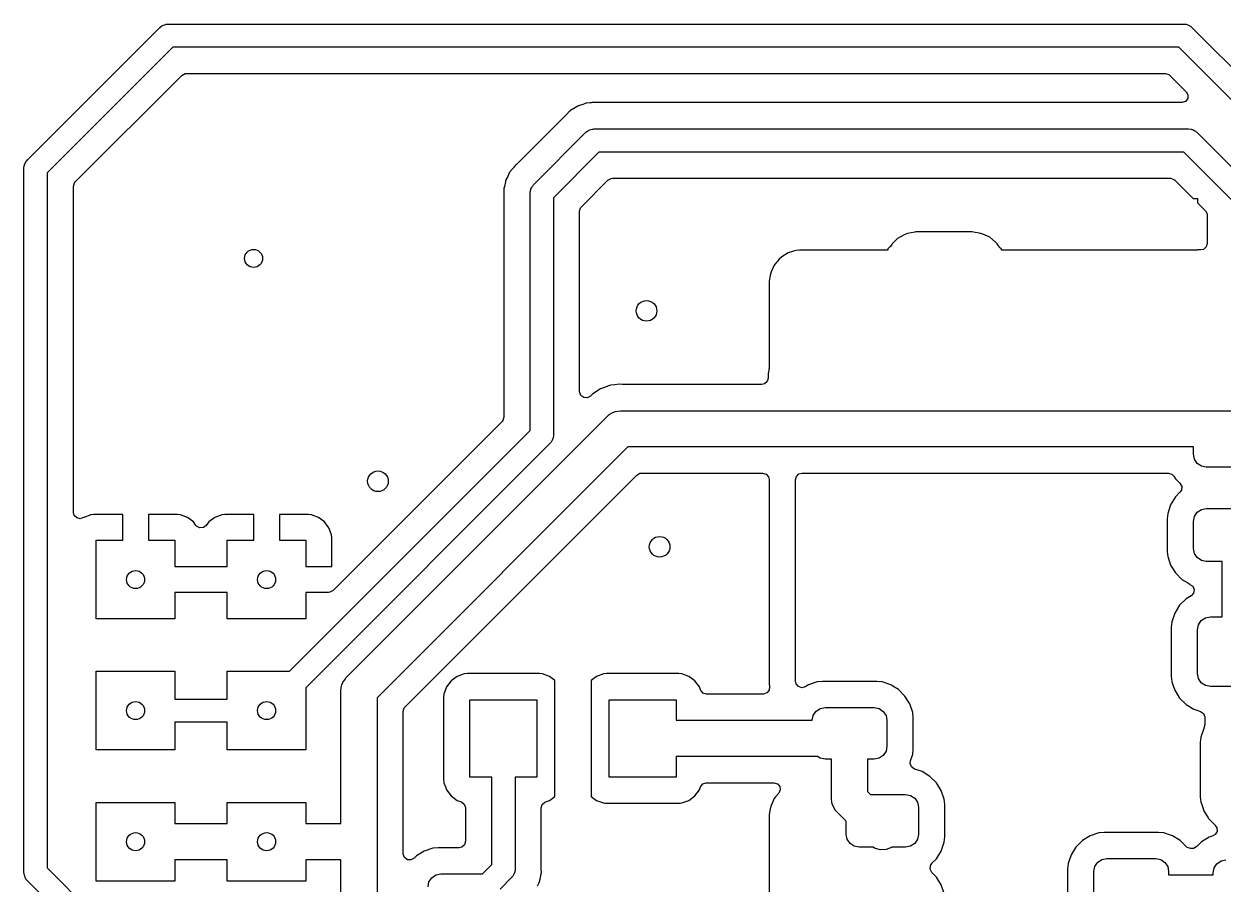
# Model space of a CAD drawing. Extents: x 0.22 to 2.57, y 0.23 to 1.78.
# Drawn here: x 0.225 to 1.141, y 1.122 to 1.779 of the extents above; entities that cross this region are included whole.
import ezdxf

# ---------------------------------------------------------------- set-up
doc = ezdxf.new("R2010")
doc.units = 0
doc.header["$MEASUREMENT"] = 0
doc.layers.add('BLACK', color=7, linetype='CONTINUOUS')

msp = doc.modelspace()

# ---------------------------------------------------------------- linework, layer by layer
at = {"layer": 'BLACK', "linetype": 'CONTINUOUS'}
for p, q in [((0.328498, 1.77626), (0.329937, 1.77743)), ((0.329937, 1.77743), (0.330591, 1.77768)), ((0.330591, 1.77768), (0.331159, 1.77809)), ((0.331159, 1.77809), (0.332293, 1.77833)), ((0.332293, 1.77833), (0.333376, 1.77875)), ((0.333376, 1.77875), (0.334076, 1.77871)), ((0.334076, 1.77871), (0.334762, 1.77886)), ((0.334762, 1.77886), (1.11, 1.77886)), ((1.11, 1.77886), (1.11184, 1.77866)), ((1.11184, 1.77866), (1.11248, 1.77838)), ((1.11248, 1.77838), (1.11317, 1.77827)), ((1.11317, 1.77827), (1.11415, 1.77764)), ((1.11415, 1.77764), (1.11521, 1.77717)), ((1.11521, 1.77717), (1.11568, 1.77665)), ((0.227398, 1.67516), (0.328498, 1.77626)), ((1.11568, 1.77665), (1.11626, 1.77626)), ((1.11626, 1.77626), (1.18874, 1.70378)), ((0.338431, 1.76114), (0.24252, 1.66523)), ((1.10633, 1.76114), (0.338431, 1.76114)), ((1.17362, 1.69385), (1.10633, 1.76114)), ((0.345293, 1.73969), (0.347708, 1.74101)), ((0.347708, 1.74101), (0.348745, 1.74112)), ((0.348745, 1.74112), (1.09602, 1.74112)), ((1.09602, 1.74112), (1.09866, 1.74035)), ((0.263969, 1.65837), (0.345293, 1.73969)), ((1.09866, 1.74035), (1.09947, 1.73969)), ((1.09947, 1.73969), (1.11195, 1.72721)), ((1.11307, 1.72205), (1.11142, 1.71985)), ((1.11195, 1.72721), (1.11327, 1.7248)), ((1.11327, 1.7248), (1.11307, 1.72205)), ((0.644483, 1.71436), (0.641967, 1.71281)), ((0.646951, 1.71598), (0.644483, 1.71436)), ((0.647206, 1.71611), (0.646951, 1.71598)), ((0.647453, 1.71623), (0.647204, 1.71611)), ((0.647204, 1.71611), (0.647206, 1.71611)), ((0.647455, 1.71623), (0.647453, 1.71623)), ((0.647713, 1.71635), (0.647455, 1.71623)), ((0.650518, 1.71728), (0.647713, 1.71635)), ((0.653295, 1.71829), (0.650518, 1.71728)), ((0.653572, 1.71836), (0.653295, 1.71829)), ((0.653842, 1.71842), (0.653571, 1.71836)), ((0.653571, 1.71836), (0.653572, 1.71836)), ((0.654121, 1.71847), (0.653842, 1.71842)), ((0.653842, 1.71842), (0.653842, 1.71842)), ((0.657065, 1.71873), (0.654121, 1.71847)), ((0.657692, 1.7188), (0.657065, 1.71873)), ((0.658318, 1.71888), (0.657692, 1.7188)), ((0.658633, 1.71888), (0.658318, 1.71888)), ((0.658845, 1.71889), (0.658633, 1.71888)), ((0.659232, 1.71892), (0.658845, 1.71889)), ((0.660845, 1.71906), (0.659232, 1.71892)), ((0.661752, 1.71893), (0.660845, 1.71906)), ((0.662459, 1.71888), (0.661752, 1.71893)), ((1.1085, 1.71888), (0.662459, 1.71888)), ((1.10884, 1.71889), (1.1085, 1.71888)), ((1.11142, 1.71985), (1.10884, 1.71889)), ((0.639284, 1.71012), (0.601319, 1.67216)), ((0.641311, 1.71227), (0.639284, 1.71012)), ((0.641529, 1.71246), (0.641311, 1.71227)), ((0.641742, 1.71263), (0.641527, 1.71246)), ((0.641527, 1.71246), (0.641529, 1.71246)), ((0.641744, 1.71263), (0.641742, 1.71263)), ((0.641967, 1.71281), (0.641744, 1.71263)), ((0.613736, 1.65626), (0.653736, 1.69626)), ((0.653736, 1.69626), (0.655175, 1.69743)), ((0.655175, 1.69743), (0.65583, 1.69768)), ((0.65583, 1.69768), (0.656397, 1.69809)), ((0.656397, 1.69809), (0.657531, 1.69833)), ((0.657531, 1.69833), (0.658614, 1.69875)), ((0.658614, 1.69875), (0.659314, 1.69871)), ((0.659314, 1.69871), (0.66, 1.69886)), ((0.66, 1.69886), (1.11381, 1.69886)), ((1.11381, 1.69886), (1.11565, 1.69866)), ((1.11565, 1.69866), (1.11629, 1.69838)), ((1.11629, 1.69838), (1.11698, 1.69827)), ((1.11698, 1.69827), (1.11796, 1.69764)), ((1.11796, 1.69764), (1.11902, 1.69717)), ((1.11902, 1.69717), (1.11949, 1.69665)), ((1.11949, 1.69665), (1.12007, 1.69626)), ((1.12007, 1.69626), (1.16315, 1.65318)), ((0.663669, 1.68114), (0.628858, 1.64633)), ((1.11014, 1.68114), (0.663669, 1.68114)), ((1.14803, 1.64325), (1.11014, 1.68114)), ((0.224803, 1.6689), (0.224997, 1.67074)), ((0.224803, 1.13134), (0.224803, 1.6689)), ((0.224997, 1.67074), (0.225282, 1.67138)), ((0.225282, 1.67138), (0.225391, 1.67207)), ((0.225391, 1.67207), (0.226023, 1.67305)), ((0.226023, 1.67305), (0.226495, 1.67411)), ((0.226495, 1.67411), (0.227016, 1.67458)), ((0.227016, 1.67458), (0.227398, 1.67516)), ((0.597608, 1.66824), (0.595709, 1.66598)), ((0.598391, 1.66923), (0.597608, 1.66824)), ((0.598614, 1.66945), (0.598391, 1.66923)), ((0.598757, 1.66961), (0.598614, 1.66945)), ((0.600048, 1.67115), (0.598757, 1.66961)), ((0.600783, 1.6717), (0.600048, 1.67115)), ((0.601319, 1.67216), (0.600783, 1.6717)), ((0.24252, 1.66523), (0.24252, 1.13501)), ((0.263314, 1.65756), (0.263969, 1.65837)), ((0.592241, 1.65837), (0.591804, 1.65625)), ((0.592401, 1.65915), (0.592241, 1.65837)), ((0.592491, 1.65941), (0.592401, 1.65915)), ((0.592579, 1.65968), (0.592487, 1.65942)), ((0.592487, 1.65942), (0.592491, 1.65941)), ((0.592582, 1.65968), (0.592579, 1.65968)), ((0.592679, 1.65994), (0.592582, 1.65968)), ((0.594005, 1.66258), (0.592679, 1.65994)), ((0.595254, 1.66526), (0.594005, 1.66258)), ((0.595403, 1.66551), (0.595254, 1.66526)), ((0.59555, 1.66574), (0.595401, 1.66551)), ((0.595401, 1.66551), (0.595403, 1.66551)), ((0.595552, 1.66574), (0.59555, 1.66574)), ((0.595709, 1.66598), (0.595552, 1.66574)), ((0.650308, 1.63947), (0.670532, 1.65969)), ((0.670532, 1.65969), (0.672946, 1.66101)), ((0.672946, 1.66101), (0.673984, 1.66112)), ((0.673984, 1.66112), (1.09983, 1.66112)), ((1.09983, 1.66112), (1.10247, 1.66035)), ((1.10247, 1.66035), (1.10328, 1.65969)), ((1.10328, 1.65969), (1.1173, 1.64567)), ((0.262539, 1.65492), (0.263314, 1.65756)), ((0.262539, 1.40627), (0.262539, 1.65492)), ((0.591061, 1.65282), (0.591036, 1.65253)), ((0.591036, 1.65253), (0.591122, 1.64958)), ((0.591086, 1.65309), (0.591058, 1.65282)), ((0.591058, 1.65282), (0.591061, 1.65282)), ((0.591089, 1.65309), (0.591086, 1.65309)), ((0.591122, 1.65338), (0.591089, 1.65309)), ((0.591487, 1.65492), (0.591122, 1.65338)), ((0.591122, 1.64958), (0.591122, 1.47898)), ((0.591804, 1.65625), (0.591487, 1.65492)), ((0.611142, 1.65), (0.611335, 1.65184)), ((0.611142, 1.46867), (0.611142, 1.65)), ((0.611335, 1.65184), (0.61162, 1.65248)), ((0.61162, 1.65248), (0.61173, 1.65317)), ((0.61173, 1.65317), (0.612362, 1.65415)), ((0.612362, 1.65415), (0.612834, 1.65521)), ((0.612834, 1.65521), (0.613354, 1.65568)), ((0.613354, 1.65568), (0.613736, 1.65626)), ((0.628858, 1.64633), (0.628858, 1.465)), ((1.1173, 1.64567), (1.12047, 1.64567)), ((1.12047, 1.64567), (1.12047, 1.6425)), ((1.12047, 1.6425), (1.12658, 1.63639)), ((0.648878, 1.63602), (0.649653, 1.63866)), ((0.648878, 1.49846), (0.648878, 1.63602)), ((0.649653, 1.63866), (0.650308, 1.63947)), ((1.12658, 1.63639), (1.1279, 1.63397)), ((1.1279, 1.63397), (1.12801, 1.63294)), ((1.12801, 1.63294), (1.12801, 1.61138)), ((0.891618, 1.61521), (0.887549, 1.61114)), ((0.896668, 1.61797), (0.891618, 1.61521)), ((0.891618, 1.61521), (0.891618, 1.61521)), ((0.899246, 1.61893), (0.896668, 1.61797)), ((0.904868, 1.62015), (0.899246, 1.61893)), ((0.904869, 1.62015), (0.904868, 1.62015)), ((0.904868, 1.62015), (0.904868, 1.62015)), ((0.905589, 1.62019), (0.904869, 1.62015)), ((0.904869, 1.62015), (0.904869, 1.62015)), ((0.906298, 1.62022), (0.905589, 1.62019)), ((0.948459, 1.62022), (0.906298, 1.62022)), ((0.906298, 1.62022), (0.906298, 1.62022)), ((0.950737, 1.61989), (0.948459, 1.62022)), ((0.954155, 1.6194), (0.950737, 1.61989)), ((0.956794, 1.61862), (0.954155, 1.6194)), ((0.954155, 1.6194), (0.954155, 1.6194)), ((0.962028, 1.61623), (0.956794, 1.61862)), ((0.962029, 1.61623), (0.962028, 1.61623)), ((0.966377, 1.61246), (0.962029, 1.61623)), ((0.967523, 1.61114), (0.966377, 1.61246)), ((0.966377, 1.61246), (0.966377, 1.61246)), ((0.808176, 1.60423), (0.803335, 1.60112)), ((0.812277, 1.60559), (0.808176, 1.60423)), ((0.808176, 1.60423), (0.808176, 1.60423)), ((0.814305, 1.60603), (0.812277, 1.60559)), ((0.816771, 1.6063), (0.814305, 1.60603)), ((0.814305, 1.60603), (0.814305, 1.60603)), ((0.884252, 1.6063), (0.816771, 1.6063)), ((0.885741, 1.60883), (0.884252, 1.60734)), ((0.884252, 1.60734), (0.884252, 1.6063)), ((0.885801, 1.60879), (0.885741, 1.60883)), ((0.885899, 1.60894), (0.885801, 1.60879)), ((0.8859, 1.60894), (0.885899, 1.60894)), ((0.885901, 1.60894), (0.8859, 1.60894)), ((0.887176, 1.61064), (0.885901, 1.60894)), ((0.887549, 1.61114), (0.887176, 1.61064)), ((0.887549, 1.61114), (0.887549, 1.61114)), ((0.968179, 1.61039), (0.967523, 1.61114)), ((0.968891, 1.60928), (0.968179, 1.61039)), ((0.96899, 1.60913), (0.968891, 1.60928)), ((0.969299, 1.60872), (0.96899, 1.60913)), ((0.969387, 1.6086), (0.969299, 1.60872)), ((0.9695, 1.60845), (0.969387, 1.6086)), ((0.970769, 1.60727), (0.9695, 1.60845)), ((0.970866, 1.60724), (0.970769, 1.60727)), ((0.970866, 1.6063), (0.970866, 1.60724)), ((1.12047, 1.6063), (0.970866, 1.6063)), ((1.12313, 1.6065), (1.12047, 1.6065)), ((1.12047, 1.6065), (1.12047, 1.6063)), ((1.12516, 1.60694), (1.12313, 1.6065)), ((1.12724, 1.60874), (1.12516, 1.60694)), ((1.12801, 1.61138), (1.12724, 1.60874)), ((0.797488, 1.59497), (0.795098, 1.58973)), ((0.801256, 1.59932), (0.797488, 1.59497)), ((0.797488, 1.59497), (0.797488, 1.59497)), ((0.801257, 1.59932), (0.801256, 1.59932)), ((0.803335, 1.60112), (0.801257, 1.59932)), ((0.803335, 1.60112), (0.803335, 1.60112)), ((0.794122, 1.5857), (0.793701, 1.58277)), ((0.794323, 1.58709), (0.794122, 1.5857)), ((0.795098, 1.58973), (0.794323, 1.58709)), ((0.794323, 1.58709), (0.794323, 1.58709)), ((0.793701, 1.58277), (0.793701, 1.51575)), ((0.793222, 1.51438), (0.792799, 1.51225)), ((0.792799, 1.51225), (0.792799, 1.50957)), ((0.793352, 1.51489), (0.793222, 1.51438)), ((0.79346, 1.51575), (0.793352, 1.51489)), ((0.793701, 1.51575), (0.79346, 1.51575)), ((0.671795, 1.50299), (0.668774, 1.50188)), ((0.671804, 1.503), (0.671795, 1.50299)), ((0.67268, 1.5032), (0.671804, 1.503)), ((0.672691, 1.5032), (0.67268, 1.5032)), ((0.675891, 1.50355), (0.672691, 1.5032)), ((0.679079, 1.50399), (0.675891, 1.50355)), ((0.681275, 1.50381), (0.679079, 1.50399)), ((0.681473, 1.5038), (0.681275, 1.50381)), ((0.787917, 1.5038), (0.681473, 1.5038)), ((0.789945, 1.50424), (0.787917, 1.5038)), ((0.792024, 1.50604), (0.789945, 1.50424)), ((0.792799, 1.50868), (0.792024, 1.50604)), ((0.792799, 1.50957), (0.792799, 1.50868)), ((0.64889, 1.49812), (0.648878, 1.49846)), ((0.649852, 1.49554), (0.64889, 1.49812)), ((0.652054, 1.49389), (0.649852, 1.49554)), ((0.654797, 1.49369), (0.652054, 1.49389)), ((0.657212, 1.49501), (0.654797, 1.49369)), ((0.658699, 1.4965), (0.657212, 1.49501)), ((0.658705, 1.4965), (0.658699, 1.4965)), ((0.659419, 1.49706), (0.658705, 1.4965)), ((0.659425, 1.49707), (0.659419, 1.49706)), ((0.662183, 1.49873), (0.659425, 1.49707)), ((0.664894, 1.50046), (0.662183, 1.49873)), ((0.664902, 1.50046), (0.664894, 1.50046)), ((0.66572, 1.50085), (0.664902, 1.50046)), ((0.665724, 1.50086), (0.66572, 1.50085)), ((0.668774, 1.50188), (0.665724, 1.50086)), ((0.589692, 1.47553), (0.460748, 1.34659)), ((0.470733, 1.28022), (0.670256, 1.47974)), ((0.590347, 1.47634), (0.589692, 1.47553)), ((0.591122, 1.47898), (0.590347, 1.47634)), ((0.670256, 1.47974), (0.671343, 1.48066)), ((0.671343, 1.48066), (0.671536, 1.48087)), ((0.671536, 1.48087), (0.671688, 1.48096)), ((0.671688, 1.48096), (0.671993, 1.48121)), ((0.671993, 1.48121), (0.673778, 1.48209)), ((0.673778, 1.48209), (0.675526, 1.48303)), ((0.675526, 1.48303), (0.67581, 1.48308)), ((0.67581, 1.48308), (0.676068, 1.48321)), ((0.676068, 1.48321), (0.67804, 1.48345)), ((0.67804, 1.48345), (0.68, 1.48378)), ((0.68, 1.48378), (0.99, 1.48378)), ((0.99, 1.48378), (1.15, 1.48378)), ((0.427473, 1.285), (0.611142, 1.46867)), ((0.626264, 1.45874), (0.44, 1.27247)), ((0.626646, 1.45932), (0.626264, 1.45874)), ((0.627166, 1.45979), (0.626646, 1.45932)), ((0.627638, 1.46085), (0.627166, 1.45979)), ((0.62827, 1.46183), (0.627638, 1.46085)), ((0.62838, 1.46252), (0.62827, 1.46183)), ((0.628665, 1.46316), (0.62838, 1.46252)), ((0.628858, 1.465), (0.628665, 1.46316)), ((0.685708, 1.45622), (0.494256, 1.26477)), ((0.99, 1.45622), (0.685708, 1.45622)), ((1.11744, 1.45622), (0.99, 1.45622)), ((1.11744, 1.45059), (1.11744, 1.45622)), ((1.11819, 1.44682), (1.11744, 1.45059)), ((1.12032, 1.44363), (1.11819, 1.44682)), ((1.12352, 1.4415), (1.12032, 1.44363)), ((1.12728, 1.44075), (1.12352, 1.4415)), ((1.15976, 1.44075), (1.12728, 1.44075)), ((0.515705, 1.25791), (0.69257, 1.43477)), ((0.69257, 1.43477), (0.694984, 1.43609)), ((0.694984, 1.43609), (0.696022, 1.4362)), ((0.696022, 1.4362), (0.788622, 1.4362)), ((0.788622, 1.4362), (0.791261, 1.43543)), ((0.791261, 1.43543), (0.793063, 1.43335)), ((0.793063, 1.43335), (0.793504, 1.43132)), ((0.793504, 1.43132), (0.793504, 1.42913)), ((0.793504, 1.42913), (0.793701, 1.42913)), ((0.793701, 1.42913), (0.793701, 1.27953)), ((0.81372, 1.43106), (0.81372, 1.43118)), ((0.81372, 1.43118), (0.813749, 1.43118)), ((0.81372, 1.43105), (0.81372, 1.43106)), ((0.81372, 1.43106), (0.81372, 1.43106)), ((0.81372, 1.27761), (0.81372, 1.43105)), ((0.81372, 1.43105), (0.81372, 1.43105)), ((0.813749, 1.43118), (0.814352, 1.43373)), ((0.814352, 1.43373), (0.816332, 1.43564)), ((0.816332, 1.43564), (0.818595, 1.4362)), ((0.818595, 1.4362), (0.986324, 1.4362)), ((0.986324, 1.4362), (1.09835, 1.4362)), ((1.09835, 1.4362), (1.10099, 1.43543)), ((1.10099, 1.43543), (1.1025, 1.43388)), ((1.1025, 1.43388), (1.1037, 1.43194)), ((1.1037, 1.43194), (1.1037, 1.43194)), ((1.1037, 1.43194), (1.10719, 1.42845)), ((1.10719, 1.42155), (1.1037, 1.41806)), ((1.10719, 1.42845), (1.10851, 1.42604)), ((1.10831, 1.42329), (1.10719, 1.42155)), ((1.10851, 1.42604), (1.10831, 1.42329)), ((1.10003, 1.41212), (1.09784, 1.40549)), ((1.1037, 1.41806), (1.10003, 1.41212)), ((1.10003, 1.41212), (1.10003, 1.41212)), ((0.263136, 1.40393), (0.262539, 1.40627)), ((0.265081, 1.40199), (0.263136, 1.40393)), ((0.267769, 1.4014), (0.265081, 1.40199)), ((0.270159, 1.40229), (0.267769, 1.4014)), ((0.270163, 1.40229), (0.270159, 1.40229)), ((0.270204, 1.40231), (0.270163, 1.40229)), ((0.270347, 1.40236), (0.270204, 1.40231)), ((0.270469, 1.40245), (0.270347, 1.40236)), ((0.275772, 1.40443), (0.270469, 1.40245)), ((0.270469, 1.40245), (0.270469, 1.40245)), ((0.275773, 1.40443), (0.275772, 1.40443)), ((0.278116, 1.40469), (0.275773, 1.40443)), ((0.300157, 1.40469), (0.278116, 1.40469)), ((0.300157, 1.385), (0.300157, 1.40469)), ((0.341884, 1.40469), (0.319843, 1.40469)), ((0.319843, 1.40469), (0.319843, 1.385)), ((0.344227, 1.40443), (0.341884, 1.40469)), ((0.344228, 1.40443), (0.344227, 1.40443)), ((0.349531, 1.40245), (0.344228, 1.40443)), ((0.354062, 1.39906), (0.349531, 1.40245)), ((0.349531, 1.40245), (0.349531, 1.40245)), ((0.370469, 1.40245), (0.365937, 1.39906)), ((0.375772, 1.40443), (0.370469, 1.40245)), ((0.370469, 1.40245), (0.370469, 1.40245)), ((0.375773, 1.40443), (0.375772, 1.40443)), ((0.378116, 1.40469), (0.375773, 1.40443)), ((0.400157, 1.40469), (0.378116, 1.40469)), ((0.400157, 1.385), (0.400157, 1.40469)), ((0.441884, 1.40469), (0.419843, 1.40469)), ((0.419843, 1.40469), (0.419843, 1.385)), ((0.444227, 1.40443), (0.441884, 1.40469)), ((0.444228, 1.40443), (0.444227, 1.40443)), ((0.449531, 1.40245), (0.444228, 1.40443)), ((0.454062, 1.39906), (0.449531, 1.40245)), ((0.449531, 1.40245), (0.449531, 1.40245)), ((1.09784, 1.40549), (1.09742, 1.4014)), ((1.11744, 1.39941), (1.11819, 1.40318)), ((1.11819, 1.40318), (1.12032, 1.40637)), ((1.12032, 1.40637), (1.12352, 1.4085)), ((1.12352, 1.4085), (1.12728, 1.40925)), ((1.12728, 1.40925), (1.16272, 1.40925)), ((0.356092, 1.39635), (0.354062, 1.39906)), ((0.356548, 1.39583), (0.356092, 1.39635)), ((0.358962, 1.39451), (0.356548, 1.39583)), ((0.361706, 1.3947), (0.358962, 1.39451)), ((0.363908, 1.39635), (0.361706, 1.3947)), ((0.365937, 1.39906), (0.363908, 1.39635)), ((0.454063, 1.39906), (0.454062, 1.39906)), ((0.457455, 1.39453), (0.454063, 1.39906)), ((0.459433, 1.38923), (0.457455, 1.39453)), ((0.457455, 1.39453), (0.457455, 1.39453)), ((1.09742, 1.4014), (1.09742, 1.37675)), ((1.11744, 1.37874), (1.11744, 1.39941)), ((0.28, 1.325), (0.28, 1.385)), ((0.28, 1.385), (0.300157, 1.385)), ((0.319843, 1.385), (0.34, 1.385)), ((0.34, 1.385), (0.34, 1.36484)), ((0.38, 1.36484), (0.38, 1.385)), ((0.38, 1.385), (0.400157, 1.385)), ((0.419843, 1.385), (0.44, 1.385)), ((0.44, 1.385), (0.44, 1.36484)), ((0.459685, 1.38688), (0.459433, 1.38923)), ((0.459433, 1.38923), (0.459433, 1.38923)), ((0.459685, 1.36484), (0.459685, 1.38688)), ((0.459685, 1.38688), (0.459685, 1.38688)), ((1.09742, 1.37675), (1.09742, 1.37675)), ((1.09742, 1.37675), (1.0977, 1.37401)), ((1.0977, 1.37401), (1.09784, 1.37266)), ((1.11819, 1.37497), (1.11744, 1.37874)), ((1.12032, 1.37178), (1.11819, 1.37497)), ((0.34, 1.36484), (0.38, 1.36484)), ((0.44, 1.36484), (0.459685, 1.36484)), ((1.09784, 1.37266), (1.10003, 1.36603)), ((1.10003, 1.36603), (1.1037, 1.36009)), ((1.12352, 1.36965), (1.12032, 1.37178)), ((1.12728, 1.3689), (1.12352, 1.36965)), ((1.13929, 1.3689), (1.12728, 1.3689)), ((1.13929, 1.32657), (1.13929, 1.3689)), ((1.1037, 1.36009), (1.10864, 1.35516)), ((0.460748, 1.34659), (0.458333, 1.34527)), ((1.10864, 1.35516), (1.11311, 1.3524)), ((1.11311, 1.3524), (1.11458, 1.35149)), ((1.11458, 1.35149), (1.11461, 1.35148)), ((1.11461, 1.35148), (1.11463, 1.35147)), ((1.11463, 1.35147), (1.11484, 1.35137)), ((1.11484, 1.35137), (1.11482, 1.35134)), ((1.11482, 1.35134), (1.11687, 1.34992)), ((1.11687, 1.34992), (1.11793, 1.34738)), ((1.11793, 1.34738), (1.11744, 1.34467)), ((0.38, 1.34516), (0.34, 1.34516)), ((0.34, 1.34516), (0.34, 1.325)), ((0.38, 1.325), (0.38, 1.34516)), ((0.457296, 1.34516), (0.44, 1.34516)), ((0.44, 1.34516), (0.44, 1.325)), ((0.458333, 1.34527), (0.457296, 1.34516)), ((1.11179, 1.34032), (1.10685, 1.33538)), ((1.11564, 1.34269), (1.11179, 1.34032)), ((1.11179, 1.34032), (1.11179, 1.34032)), ((1.11744, 1.34467), (1.11564, 1.34269)), ((1.10318, 1.32944), (1.10099, 1.32281)), ((1.10685, 1.33538), (1.10318, 1.32944)), ((1.10318, 1.32944), (1.10318, 1.32944)), ((0.34, 1.325), (0.28, 1.325)), ((0.44, 1.325), (0.38, 1.325)), ((1.10099, 1.32281), (1.10057, 1.31872)), ((1.12059, 1.31673), (1.12134, 1.3205)), ((1.12134, 1.3205), (1.12347, 1.32369)), ((1.12347, 1.32369), (1.12667, 1.32583)), ((1.12667, 1.32583), (1.13043, 1.32657)), ((1.13043, 1.32657), (1.13929, 1.32657)), ((1.10057, 1.31872), (1.10057, 1.28128)), ((1.12059, 1.28327), (1.12059, 1.31673)), ((0.28, 1.225), (0.28, 1.285)), ((0.28, 1.285), (0.34, 1.285)), ((0.34, 1.285), (0.34, 1.26386)), ((0.38, 1.26386), (0.38, 1.285)), ((0.38, 1.285), (0.427473, 1.285)), ((0.560858, 1.28311), (0.555464, 1.2811)), ((0.563242, 1.28337), (0.560858, 1.28311)), ((0.560858, 1.28311), (0.560858, 1.28311)), ((0.563243, 1.28337), (0.563242, 1.28337)), ((0.618253, 1.28337), (0.563243, 1.28337)), ((0.618254, 1.28337), (0.618253, 1.28337)), ((0.620638, 1.28311), (0.618254, 1.28337)), ((0.625938, 1.28113), (0.620638, 1.28311)), ((0.667157, 1.28311), (0.661764, 1.2811)), ((0.669541, 1.28337), (0.667157, 1.28311)), ((0.667157, 1.28311), (0.667157, 1.28311)), ((0.669542, 1.28337), (0.669541, 1.28337)), ((0.724553, 1.28337), (0.669542, 1.28337)), ((0.726937, 1.28311), (0.724553, 1.28337)), ((0.724553, 1.28337), (0.724553, 1.28337)), ((0.732237, 1.28113), (0.726937, 1.28311)), ((1.12134, 1.2795), (1.12059, 1.28327)), ((0.466885, 1.27274), (0.46753, 1.27462)), ((0.46753, 1.27462), (0.468097, 1.27653)), ((0.468097, 1.27653), (0.468264, 1.27676)), ((0.468264, 1.27676), (0.468358, 1.27703)), ((0.468358, 1.27703), (0.469578, 1.2786)), ((0.469578, 1.2786), (0.470733, 1.28022)), ((0.550856, 1.27765), (0.547406, 1.27304)), ((0.555464, 1.2811), (0.550856, 1.27765)), ((0.626032, 1.2811), (0.625938, 1.28113)), ((0.630118, 1.27804), (0.626032, 1.2811)), ((0.630118, 1.1896), (0.630118, 1.27804)), ((0.661764, 1.2811), (0.657677, 1.27804)), ((0.657677, 1.27804), (0.657677, 1.1896)), ((0.732331, 1.2811), (0.732237, 1.28113)), ((0.736939, 1.27765), (0.732331, 1.2811)), ((0.740389, 1.27304), (0.736939, 1.27765)), ((0.793701, 1.27953), (0.793504, 1.27953)), ((0.793504, 1.27953), (0.793504, 1.27653)), ((0.793504, 1.27653), (0.793525, 1.2765)), ((0.793525, 1.2765), (0.793624, 1.27581)), ((0.793645, 1.27551), (0.793596, 1.27528)), ((0.793596, 1.27528), (0.793681, 1.27481)), ((0.793624, 1.27581), (0.793645, 1.27551)), ((0.793942, 1.27337), (0.793647, 1.27063)), ((0.793681, 1.27481), (0.793701, 1.27465)), ((0.793701, 1.27465), (0.793719, 1.27455)), ((0.793719, 1.27455), (0.793756, 1.2744)), ((0.793756, 1.2744), (0.793815, 1.27407)), ((0.793815, 1.27407), (0.793816, 1.27406)), ((0.793816, 1.27406), (0.79383, 1.27399)), ((0.79383, 1.27399), (0.793942, 1.27337)), ((0.81372, 1.2776), (0.81372, 1.27761)), ((0.81372, 1.27761), (0.81372, 1.27761)), ((0.81372, 1.27748), (0.81372, 1.2776)), ((0.81372, 1.2776), (0.81372, 1.2776)), ((0.813742, 1.27748), (0.81372, 1.27748)), ((0.814117, 1.2754), (0.813742, 1.27748)), ((0.81588, 1.27329), (0.814117, 1.2754)), ((0.818504, 1.27246), (0.81588, 1.27329)), ((0.823593, 1.27469), (0.821158, 1.27319)), ((0.830219, 1.27689), (0.823593, 1.27469)), ((0.823593, 1.27469), (0.823593, 1.27469)), ((0.834309, 1.2773), (0.830219, 1.27689)), ((0.83431, 1.2773), (0.834309, 1.2773)), ((0.875691, 1.2773), (0.83431, 1.2773)), ((0.879781, 1.27689), (0.875691, 1.2773)), ((0.886407, 1.27469), (0.879781, 1.27689)), ((0.888048, 1.27368), (0.886407, 1.27469)), ((0.886407, 1.27469), (0.886407, 1.27469)), ((0.892349, 1.27102), (0.888048, 1.27368)), ((1.10057, 1.28128), (1.10057, 1.28128)), ((1.10057, 1.28128), (1.10099, 1.27719)), ((1.10099, 1.27719), (1.10158, 1.2754)), ((1.10158, 1.2754), (1.10318, 1.27056)), ((1.12347, 1.27631), (1.12134, 1.2795)), ((1.12667, 1.27417), (1.12347, 1.27631)), ((1.13043, 1.27343), (1.12667, 1.27417)), ((1.14614, 1.27343), (1.13043, 1.27343)), ((0.44, 1.27247), (0.44, 1.225)), ((0.466697, 1.27048), (0.466814, 1.2719)), ((0.466697, 1.16878), (0.466697, 1.27048)), ((0.466803, 1.27218), (0.466852, 1.27235)), ((0.466814, 1.2719), (0.466803, 1.27218)), ((0.466852, 1.27235), (0.466885, 1.27274)), ((0.494256, 1.26477), (0.494256, 0.895)), ((0.545394, 1.26765), (0.545138, 1.26526)), ((0.545138, 1.26526), (0.545138, 1.20238)), ((0.547406, 1.27304), (0.545394, 1.26765)), ((0.545394, 1.26765), (0.545394, 1.26765)), ((0.740671, 1.27228), (0.740389, 1.27304)), ((0.741227, 1.27079), (0.740671, 1.27228)), ((0.74136, 1.27047), (0.741227, 1.27079)), ((0.743162, 1.26839), (0.74136, 1.27047)), ((0.745801, 1.26762), (0.743162, 1.26839)), ((0.789137, 1.26762), (0.745801, 1.26762)), ((0.78931, 1.26762), (0.789137, 1.26762)), ((0.79192, 1.26849), (0.78931, 1.26762)), ((0.793647, 1.27063), (0.79192, 1.26849)), ((0.821158, 1.27319), (0.818504, 1.27246)), ((0.897285, 1.26609), (0.892349, 1.27102)), ((0.900949, 1.26015), (0.897285, 1.26609)), ((1.10318, 1.27056), (1.10685, 1.26462)), ((1.10685, 1.26462), (1.11179, 1.25968)), ((0.34, 1.26386), (0.38, 1.26386)), ((0.514276, 1.25445), (0.515051, 1.25709)), ((0.515051, 1.25709), (0.515705, 1.25791)), ((0.565157, 1.20429), (0.565157, 1.26335)), ((0.565157, 1.26335), (0.616339, 1.26335)), ((0.616339, 1.26335), (0.616339, 1.20429)), ((0.671457, 1.20429), (0.671457, 1.26335)), ((0.671457, 1.26335), (0.722638, 1.26335)), ((0.722638, 1.26335), (0.722638, 1.2476)), ((0.829339, 1.2544), (0.832533, 1.25653)), ((0.832533, 1.25653), (0.836299, 1.25728)), ((0.836299, 1.25728), (0.873701, 1.25728)), ((0.873701, 1.25728), (0.877467, 1.25653)), ((0.877467, 1.25653), (0.880661, 1.2544)), ((0.903145, 1.25352), (0.900949, 1.26015)), ((1.11179, 1.25968), (1.11773, 1.25602)), ((1.11773, 1.25602), (1.12001, 1.25526)), ((1.12001, 1.25526), (1.12278, 1.25435)), ((0.38, 1.24614), (0.34, 1.24614)), ((0.34, 1.24614), (0.34, 1.225)), ((0.38, 1.225), (0.38, 1.24614)), ((0.514276, 1.14581), (0.514276, 1.25445)), ((0.722638, 1.2476), (0.826488, 1.2476)), ((0.826488, 1.2476), (0.827206, 1.25121)), ((0.827206, 1.25121), (0.829339, 1.2544)), ((0.880661, 1.2544), (0.882794, 1.25121)), ((0.882794, 1.25121), (0.883543, 1.24744)), ((0.883543, 1.24744), (0.883543, 1.22776)), ((0.903563, 1.24943), (0.903145, 1.25352)), ((0.903563, 1.22577), (0.903563, 1.24943)), ((1.12278, 1.25435), (1.12504, 1.25278)), ((1.12504, 1.25278), (1.12609, 1.25024)), ((1.12609, 1.25024), (1.12612, 1.24971)), ((1.12612, 1.24971), (1.12612, 1.24411)), ((1.12531, 1.24141), (1.12311, 1.23478)), ((1.1254, 1.24154), (1.12531, 1.24141)), ((1.12543, 1.24166), (1.1254, 1.24154)), ((1.12612, 1.24411), (1.12543, 1.24167)), ((1.12543, 1.24167), (1.12543, 1.24166)), ((1.12543, 1.24166), (1.12543, 1.24166)), ((0.883543, 1.22776), (0.882794, 1.22399)), ((1.12311, 1.23478), (1.1227, 1.23069)), ((1.1227, 1.23069), (1.1227, 1.18931)), ((1.12311, 1.23478), (1.12311, 1.23478)), ((0.34, 1.225), (0.28, 1.225)), ((0.44, 1.225), (0.38, 1.225)), ((0.830472, 1.22004), (0.722638, 1.22004)), ((0.722638, 1.22004), (0.722638, 1.20429)), ((0.832533, 1.21866), (0.830472, 1.22004)), ((0.836299, 1.21791), (0.832533, 1.21866)), ((0.877467, 1.21866), (0.873701, 1.21791)), ((0.880661, 1.2208), (0.877467, 1.21866)), ((0.882794, 1.22399), (0.880661, 1.2208)), ((0.901469, 1.21662), (0.903145, 1.22168)), ((0.903145, 1.22168), (0.903563, 1.22577)), ((0.84122, 1.21791), (0.836299, 1.21791)), ((0.84122, 1.18748), (0.84122, 1.21791)), ((0.873701, 1.21791), (0.86878, 1.21791)), ((0.86878, 1.21791), (0.86878, 1.19319)), ((0.90125, 1.21455), (0.901469, 1.21662)), ((0.902306, 1.21201), (0.90125, 1.21455)), ((0.904568, 1.21045), (0.902306, 1.21201)), ((0.909672, 1.20876), (0.904568, 1.21045)), ((0.545138, 1.20238), (0.545394, 1.19999)), ((0.545394, 1.19999), (0.545394, 1.19999)), ((0.545394, 1.19999), (0.546568, 1.19684)), ((0.58189, 1.20429), (0.565157, 1.20429)), ((0.58189, 1.13749), (0.58189, 1.20429)), ((0.616339, 1.20429), (0.599606, 1.20429)), ((0.599606, 1.20429), (0.599606, 1.13382)), ((0.722638, 1.20429), (0.671457, 1.20429)), ((0.742875, 1.19905), (0.745453, 1.20001)), ((0.745453, 1.20001), (0.745801, 1.20002)), ((0.745801, 1.20002), (0.797273, 1.20002)), ((0.797273, 1.20002), (0.799913, 1.19924)), ((0.910423, 1.20851), (0.909672, 1.20876)), ((0.916364, 1.20484), (0.910423, 1.20851)), ((0.9213, 1.19991), (0.916364, 1.20484)), ((0.546568, 1.19684), (0.547406, 1.1946)), ((0.547406, 1.1946), (0.550856, 1.18999)), ((0.736939, 1.18999), (0.740389, 1.1946)), ((0.740389, 1.1946), (0.741227, 1.19684)), ((0.741227, 1.19684), (0.742875, 1.19905)), ((0.800963, 1.19194), (0.798541, 1.18915)), ((0.799913, 1.19924), (0.801714, 1.19717)), ((0.802106, 1.19444), (0.800963, 1.19194)), ((0.801714, 1.19717), (0.802106, 1.19444)), ((0.86878, 1.19319), (0.870865, 1.1911)), ((0.870865, 1.1911), (0.897717, 1.1911)), ((0.897717, 1.1911), (0.901483, 1.19035)), ((0.924965, 1.19397), (0.9213, 1.19991)), ((0.927161, 1.18734), (0.924965, 1.19397)), ((0.28, 1.125), (0.28, 1.185)), ((0.28, 1.185), (0.34, 1.185)), ((0.34, 1.185), (0.34, 1.16878)), ((0.38, 1.16878), (0.38, 1.185)), ((0.38, 1.185), (0.44, 1.185)), ((0.44, 1.185), (0.44, 1.16878)), ((0.550856, 1.18999), (0.555464, 1.18654)), ((0.555464, 1.18654), (0.558694, 1.18534)), ((0.558694, 1.18534), (0.560896, 1.18369)), ((0.560896, 1.18369), (0.561858, 1.18111)), ((0.619626, 1.18076), (0.620401, 1.1834)), ((0.620401, 1.1834), (0.62248, 1.1852)), ((0.62248, 1.1852), (0.622801, 1.18533)), ((0.622801, 1.18533), (0.626032, 1.18654)), ((0.626032, 1.18654), (0.630118, 1.1896)), ((0.657677, 1.1896), (0.661764, 1.18654)), ((0.661764, 1.18654), (0.667157, 1.18453)), ((0.667157, 1.18453), (0.66823, 1.18441)), ((0.66823, 1.18441), (0.669541, 1.18427)), ((0.669541, 1.18427), (0.669542, 1.18427)), ((0.669542, 1.18427), (0.724553, 1.18427)), ((0.724553, 1.18427), (0.725618, 1.18439)), ((0.724553, 1.18427), (0.724553, 1.18427)), ((0.725618, 1.18439), (0.726937, 1.18453)), ((0.726937, 1.18453), (0.732331, 1.18654)), ((0.732331, 1.18654), (0.736939, 1.18999)), ((0.795098, 1.1827), (0.794323, 1.18006)), ((0.797488, 1.18793), (0.795098, 1.1827)), ((0.798541, 1.18915), (0.797488, 1.18793)), ((0.797488, 1.18793), (0.797488, 1.18793)), ((0.841547, 1.18552), (0.84122, 1.18748)), ((0.841793, 1.18355), (0.841547, 1.18552)), ((0.84192, 1.18329), (0.841793, 1.18355)), ((0.841967, 1.18301), (0.84192, 1.18329)), ((0.842913, 1.18126), (0.841967, 1.18301)), ((0.901483, 1.19035), (0.904676, 1.18822)), ((0.904676, 1.18822), (0.90681, 1.18503)), ((0.90681, 1.18503), (0.907559, 1.18126)), ((0.927579, 1.18325), (0.927161, 1.18734)), ((0.927579, 1.1586), (0.927579, 1.18325)), ((1.1227, 1.18931), (1.1227, 1.18931)), ((1.1227, 1.18931), (1.12311, 1.18522)), ((1.12311, 1.18522), (1.12377, 1.18325)), ((1.12377, 1.18325), (1.12531, 1.17859)), ((0.561858, 1.18111), (0.56187, 1.18076)), ((0.56187, 1.18076), (0.56187, 1.1553)), ((0.619626, 1.13424), (0.619626, 1.18076)), ((0.794323, 1.18006), (0.793701, 1.17573)), ((0.793701, 1.17573), (0.793701, 1.04331)), ((0.794323, 1.18006), (0.794323, 1.18006)), ((0.843786, 1.17947), (0.842913, 1.18126)), ((0.844044, 1.17917), (0.843786, 1.17947)), ((0.844126, 1.17902), (0.844044, 1.17917)), ((0.844336, 1.17882), (0.844126, 1.17902)), ((0.845256, 1.17774), (0.844336, 1.17882)), ((0.852441, 1.17055), (0.845256, 1.17774)), ((0.907559, 1.18126), (0.907559, 1.16059)), ((1.12531, 1.17859), (1.12863, 1.1732)), ((1.12863, 1.1732), (1.12898, 1.17265)), ((1.12898, 1.17265), (1.13411, 1.16751)), ((0.34, 1.16878), (0.38, 1.16878)), ((0.44, 1.16878), (0.466697, 1.16878)), ((0.852441, 1.16059), (0.852441, 1.17055)), ((1.13411, 1.16751), (1.13403, 1.16743)), ((1.13403, 1.16743), (1.13532, 1.16561)), ((1.13532, 1.16561), (1.13545, 1.16286)), ((0.56187, 1.1553), (0.561095, 1.15266)), ((0.85319, 1.15682), (0.852441, 1.16059)), ((0.855324, 1.15363), (0.85319, 1.15682)), ((0.90681, 1.15682), (0.904676, 1.15363)), ((0.907559, 1.16059), (0.90681, 1.15682)), ((0.924965, 1.14788), (0.927161, 1.15451)), ((0.927161, 1.15451), (0.927579, 1.1586)), ((1.03265, 1.15583), (1.02772, 1.15089)), ((1.03859, 1.15949), (1.03265, 1.15583)), ((1.04522, 1.16169), (1.03859, 1.15949)), ((1.03859, 1.15949), (1.03859, 1.15949)), ((1.04931, 1.16211), (1.04522, 1.16169)), ((1.09069, 1.16211), (1.04931, 1.16211)), ((1.04931, 1.16211), (1.04931, 1.16211)), ((1.09478, 1.16169), (1.09069, 1.16211)), ((1.09842, 1.16048), (1.09478, 1.16169)), ((1.10141, 1.15949), (1.09842, 1.16048)), ((1.10735, 1.15583), (1.10141, 1.15949)), ((1.11194, 1.15123), (1.10735, 1.15583)), ((1.10735, 1.15583), (1.10735, 1.15583)), ((1.12364, 1.15484), (1.12003, 1.15123)), ((1.12958, 1.15851), (1.12364, 1.15484)), ((1.13224, 1.15939), (1.12958, 1.15851)), ((1.12958, 1.15851), (1.12958, 1.15851)), ((1.13407, 1.16048), (1.13224, 1.15939)), ((1.13545, 1.16286), (1.13407, 1.16048)), ((0.514288, 1.14546), (0.514276, 1.14581)), ((0.515249, 1.14289), (0.514288, 1.14546)), ((0.530325, 1.1478), (0.524384, 1.14413)), ((0.536952, 1.15), (0.530325, 1.1478)), ((0.530325, 1.1478), (0.530325, 1.1478)), ((0.541041, 1.15041), (0.536952, 1.15)), ((0.541042, 1.15041), (0.541041, 1.15041)), ((0.556988, 1.15041), (0.541042, 1.15041)), ((0.559016, 1.15085), (0.556988, 1.15041)), ((0.561095, 1.15266), (0.559016, 1.15085)), ((0.858517, 1.1515), (0.855324, 1.15363)), ((0.862283, 1.15075), (0.858517, 1.1515)), ((0.873042, 1.15075), (0.862283, 1.15075)), ((0.873948, 1.1501), (0.873042, 1.15075)), ((0.878296, 1.14881), (0.873948, 1.1501)), ((0.882828, 1.14899), (0.878296, 1.14881)), ((0.887054, 1.15064), (0.882828, 1.14899)), ((0.887178, 1.15075), (0.887054, 1.15064)), ((0.897717, 1.15075), (0.887178, 1.15075)), ((0.901483, 1.1515), (0.897717, 1.15075)), ((0.904676, 1.15363), (0.901483, 1.1515)), ((0.9213, 1.14194), (0.924965, 1.14788)), ((1.02772, 1.15089), (1.02405, 1.14495)), ((1.11276, 1.15058), (1.11194, 1.15123)), ((1.1154, 1.1498), (1.11276, 1.15058)), ((1.11657, 1.1498), (1.1154, 1.1498)), ((1.11761, 1.14991), (1.11657, 1.1498)), ((1.12003, 1.15123), (1.11761, 1.14991)), ((0.38, 1.14122), (0.34, 1.14122)), ((0.34, 1.14122), (0.34, 1.125)), ((0.38, 1.125), (0.38, 1.14122)), ((0.466697, 1.14122), (0.44, 1.14122)), ((0.44, 1.14122), (0.44, 1.125)), ((0.466697, 0.900708), (0.466697, 1.14122)), ((0.517451, 1.14124), (0.515249, 1.14289)), ((0.520195, 1.14104), (0.517451, 1.14124)), ((0.522609, 1.14236), (0.520195, 1.14104)), ((0.524384, 1.14413), (0.522609, 1.14236)), ((0.574795, 1.13039), (0.58189, 1.13749)), ((0.916491, 1.13396), (0.916687, 1.13671)), ((0.916687, 1.13671), (0.91781, 1.13845)), ((0.91781, 1.13845), (0.917881, 1.13852)), ((0.917881, 1.13852), (0.9213, 1.14194)), ((1.02185, 1.13832), (1.02144, 1.13423)), ((1.02405, 1.14495), (1.02185, 1.13832)), ((1.02405, 1.14495), (1.02405, 1.14495)), ((1.04146, 1.13224), (1.04221, 1.13601)), ((1.04221, 1.13601), (1.04434, 1.1392)), ((1.04434, 1.1392), (1.04753, 1.14134)), ((1.04753, 1.14134), (1.0513, 1.14209)), ((1.0513, 1.14209), (1.0887, 1.14209)), ((1.0887, 1.14209), (1.09247, 1.14134)), ((1.09247, 1.14134), (1.09566, 1.1392)), ((1.09566, 1.1392), (1.09779, 1.13601)), ((1.09779, 1.13601), (1.09854, 1.13224)), ((1.13319, 1.13503), (1.13532, 1.13822)), ((1.13532, 1.13822), (1.13852, 1.14035)), ((1.13852, 1.14035), (1.14228, 1.1411)), ((0.224949, 1.13065), (0.224803, 1.13134)), ((0.224912, 1.12995), (0.224949, 1.13065)), ((0.225328, 1.12887), (0.224912, 1.12995)), ((0.225569, 1.12774), (0.225328, 1.12887)), ((0.225981, 1.12717), (0.225569, 1.12774)), ((0.226232, 1.12651), (0.225981, 1.12717)), ((0.24252, 1.13501), (0.292527, 1.085)), ((0.533938, 1.12432), (0.536072, 1.12751)), ((0.536072, 1.12751), (0.539265, 1.12964)), ((0.539265, 1.12964), (0.543031, 1.13039)), ((0.543031, 1.13039), (0.574795, 1.13039)), ((0.597012, 1.12756), (0.588307, 1.11885)), ((0.597394, 1.12814), (0.597012, 1.12756)), ((0.597915, 1.12861), (0.597394, 1.12814)), ((0.598386, 1.12967), (0.597915, 1.12861)), ((0.599018, 1.13064), (0.598386, 1.12967)), ((0.599128, 1.13134), (0.599018, 1.13064)), ((0.599413, 1.13198), (0.599128, 1.13134)), ((0.599606, 1.13382), (0.599413, 1.13198)), ((0.618679, 1.12628), (0.618944, 1.12757)), ((0.618944, 1.12757), (0.619626, 1.13044)), ((0.619711, 1.13131), (0.619626, 1.13424)), ((0.619626, 1.13044), (0.619659, 1.13073)), ((0.619626, 1.13044), (0.619626, 1.13044)), ((0.619659, 1.13073), (0.619662, 1.13073)), ((0.619662, 1.13073), (0.619691, 1.131)), ((0.619687, 1.131), (0.619712, 1.13128)), ((0.619691, 1.131), (0.619687, 1.131)), ((0.619712, 1.13128), (0.619711, 1.13131)), ((0.91781, 1.13155), (0.916491, 1.13396)), ((0.9213, 1.12806), (0.91781, 1.13155)), ((0.924965, 1.12212), (0.9213, 1.12806)), ((1.02144, 1.13423), (1.02144, 1.11057)), ((1.04146, 1.11256), (1.04146, 1.13224)), ((1.09854, 1.13224), (1.09854, 1.12978)), ((1.09854, 1.12978), (1.13244, 1.12978)), ((1.13244, 1.13126), (1.13319, 1.13503)), ((1.13244, 1.12978), (1.13244, 1.13126)), ((0.227398, 1.12507), (0.226232, 1.12651)), ((0.28, 1.07247), (0.227398, 1.12507)), ((0.34, 1.125), (0.28, 1.125)), ((0.44, 1.125), (0.38, 1.125)), ((0.533189, 1.12055), (0.533938, 1.12432)), ((0.616743, 1.12123), (0.618069, 1.12387)), ((0.618069, 1.12388), (0.618166, 1.12414)), ((0.618069, 1.12387), (0.618069, 1.12388)), ((0.618166, 1.12414), (0.61817, 1.12414)), ((0.61817, 1.12414), (0.618261, 1.1244)), ((0.618257, 1.1244), (0.618347, 1.12467)), ((0.618261, 1.1244), (0.618257, 1.1244)), ((0.618347, 1.12467), (0.618679, 1.12628)), ((0.927161, 1.11549), (0.924965, 1.12212))]:
    msp.add_line(p, q, dxfattribs=at)
at = {"layer": 'BLACK'}
for centre, radius in [((0.4, 1.6), 0.00689), ((0.7, 1.56), 0.007874), ((0.495, 1.43), 0.007874), ((0.71, 1.38), 0.007874), ((0.31, 1.355), 0.00689), ((0.41, 1.355), 0.00689), ((0.31, 1.255), 0.00689), ((0.41, 1.255), 0.00689), ((0.31, 1.155), 0.00689), ((0.41, 1.155), 0.00689)]:
    msp.add_circle(centre, radius, dxfattribs=at)

doc.saveas('drawing.dxf')
